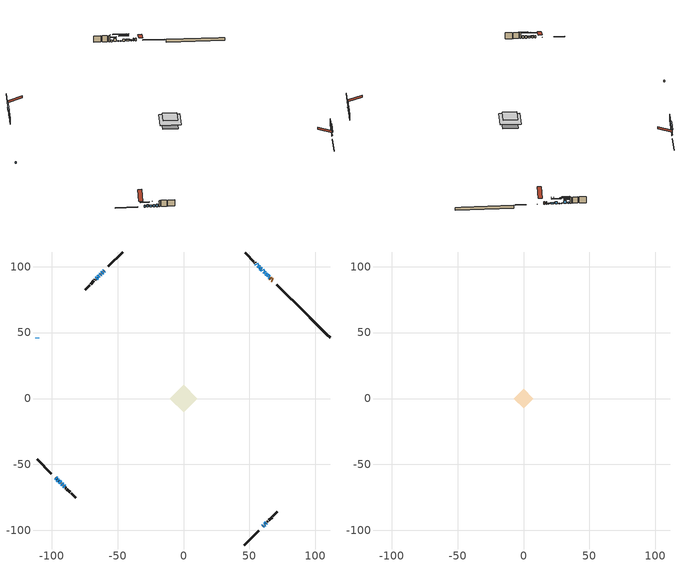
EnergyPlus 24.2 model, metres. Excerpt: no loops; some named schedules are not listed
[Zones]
conditioned space
 floor adiabatic (AdiabaticFloorConstruction): -10.37,0 0,10.37 10.37,0 0,-10.37 z2.75
 floor foundation (Slab1 construction): -7.18,0.65 -0.65,7.18 7.18,-0.65 0.65,-7.18 z-2.13
 wall outside (RimJoist1 construction): 46.03,-111.12 56.94,-100.21 / -111.12,-46.03 -100.21,-56.94 / -46.03,111.12 -56.94,100.21 / 81.73,75.42 70.82,86.33 z0.31:0.61
 wall outside (AdiabaticWallConstruction 1): 67.62,89.53 67.01,90.14 / 66.35,90.8 65.96,91.19 z0.31:2.34
 wall outside (AdiabaticWallConstruction): -111.12,46.03 -111.12,45.52 z0.31:1.53; -97.01,-60.14 -96.29,-60.86 / -95.64,-61.51 -94.92,-62.23 / -63.92,93.23 -64.91,92.24 / 62.53,-94.62 62.89,-94.26 z0.31:1.76; 65.3,91.85 64.81,92.34 z0.31:0.82; 64.16,92.99 62.54,94.61 / -61.26,95.89 -62.07,95.08 / -65.57,91.59 -66.14,91.01 z0.31:1.23; -60.14,97.01 -60.6,96.55 / 60.14,-97.01 60.68,-96.47 z0.31:1.07; 61.89,95.26 60.9,96.25 z0.31:1.83; -94.26,-62.89 -93.18,-63.97 z0.31:1.45; 60.24,96.91 59.59,97.56 / 58.94,98.21 58.4,98.75 / -62.72,94.43 -63.27,93.88 / 61.33,-95.82 61.87,-95.28 z0.31:0.72; 57.74,99.41 56.39,100.76 / -91.01,-66.14 -90.22,-66.93 z0.31:2.34; 55.74,101.41 55.04,102.11 z0.31:1.17; -92.53,-64.62 -91.66,-65.49 z0.31:2.04
 wall outside (Wall1 construction): 63.55,-93.6 64.03,-93.12 / -89.56,-67.59 -89.08,-68.07 / -66.8,90.35 -67.28,89.87 / 54.38,102.77 53.9,103.25 z0.31:5.19
 wall outside (Wall2 construction): 64.68,-92.47 67.18,-89.97 / -88.42,-68.73 -85.93,-71.22 / -67.94,89.21 -70.43,86.72 / 53.24,103.91 50.75,106.4 z0.31:5.19
 wall outside (Wall3 construction): 67.84,-89.31 71.24,-85.91 / -85.27,-71.88 -81.86,-75.29 / -71.09,86.06 -74.49,82.66 / 50.09,107.06 46.69,110.47 z0.31:5.19
 wall foundation (FoundationWall1 construction): 82.38,74.77,-2.13 82.38,74.77,0.31 108.25,48.9,0.31 108.25,48.9,-0.01 111.12,46.03,-0.01 111.12,46.03,-2.13
 window (WindowConstruction 16): -111.12,46.03 -111.12,45.52 z0.31:1.53
 window (WindowConstruction 8): -97.01,-60.14 -96.29,-60.86 z0.31:1.76
 window (WindowConstruction 9): 65.3,91.85 64.82,92.33 z0.31:0.82
 window (WindowConstruction 10): 64.16,92.99 62.54,94.61 z0.31:1.22
 window (WindowConstruction 11): -60.14,97.01 -60.6,96.55 z0.31:1.07
 window (WindowConstruction 12): -61.26,95.89 -62.07,95.08 z0.31:1.22
 window (WindowConstruction 13): 60.14,-97.01 60.68,-96.47 z0.31:1.07
 window (WindowConstruction 14): -95.64,-61.51 -94.92,-62.23 z0.31:1.76
 window (WindowConstruction): 61.89,95.26 60.9,96.25 z0.31:1.83
 window (WindowConstruction 15): -94.26,-62.89 -93.18,-63.97 z0.31:1.45
 window (WindowConstruction 17): 60.24,96.91 59.6,97.56 z0.31:0.72
 window (WindowConstruction 18): 58.94,98.21 58.4,98.75 z0.31:0.72
 window (WindowConstruction 19): -62.73,94.42 -63.27,93.88 z0.31:0.72
 window (WindowConstruction 20): 61.33,-95.82 61.87,-95.28 z0.31:0.72
 window (WindowConstruction 1): 57.74,99.41 56.39,100.76 z0.31:2.34
 window (WindowConstruction 2): 55.74,101.41 55.04,102.11 z0.31:1.17
 window (WindowConstruction 3): -63.92,93.23 -64.91,92.24 z0.31:1.76
 window (WindowConstruction 4): -65.57,91.58 -66.14,91.01 z0.31:1.22
 window (WindowConstruction 5): 62.53,-94.62 62.89,-94.26 z0.31:1.76
 window (WindowConstruction 6): -92.53,-64.62 -91.66,-65.49 z0.31:2.04
 window (WindowConstruction 7): -91.01,-66.14 -90.22,-66.93 z0.31:2.34
 door (Door): 67.62,89.53 67.01,90.14 z0.31:2.34
 door (Door 1): 66.35,90.8 65.96,91.19 z0.31:2.34
 ceiling adiabatic (AdiabaticFloorConstruction): 0,-10.37 10.37,0 0,10.37 -10.37,0 z2.75
attic - vented
 floor to conditioned space (Floor1 construction Reversed): -7.34,0 0,7.34 7.34,0 0,-7.34 z5.19
 roof outside (Roof1 construction): 59.48,-97.67,5.19 52.33,-90.53,8.55 50.45,-92.41,8.55 57.6,-99.55,5.19; -97.67,-59.48,5.19 -90.53,-52.33,8.55 -92.41,-50.45,8.55 -99.55,-57.6,5.19; -59.48,97.67,5.19 -52.33,90.53,8.55 -50.45,92.41,8.55 -57.6,99.55,5.19; 68.28,88.87,5.19 61.13,81.73,8.55 63.01,79.85,8.55 70.16,86.99,5.19
shading: -94.43,-62.72 -98.88,-58.27 -99.17,-58.56 -94.72,-63.01 z4.4; 64.67,92.48 65.44,91.71 65.73,92 64.96,92.77 z1.02; 62.4,94.75 64.3,92.85 64.59,93.14 62.69,95.04 z1.43; -60.75,96.4 -59.99,97.16 -60.29,97.45 -61.04,96.7 z1.27; -62.21,94.94 -61.12,96.03 -61.41,96.32 -62.5,95.23 z1.43; 60.82,-96.33 59.99,-97.16 60.29,-97.45 61.11,-96.62 z1.27; -94.78,-62.37 -95.78,-61.37 -96.07,-61.66 -95.07,-62.66 z1.96; 59.03,98.12 63.75,93.4 64.04,93.69 59.32,98.41 z4.47; -93.04,-64.11 -94.4,-62.75 -94.7,-63.04 -93.33,-64.4 z1.65; 56,101.15 63.83,93.32 64.13,93.61 56.29,101.44 z5.8; 54.81,102.34 62.53,94.62 62.82,94.91 55.1,102.64 z5.8; -66.86,90.29 -59.13,98.02 -59.42,98.31 -67.15,90.58 z5.8; 65.46,-91.69 57.74,-99.41 58.03,-99.7 65.76,-91.98 z5.8; 54.53,102.62 59.61,97.54 59.9,97.83 54.82,102.91 z4.98; 53.17,103.98 57.6,99.55 57.89,99.84 53.46,104.27 z3.81; -66.78,90.37 -62.06,95.09 -62.35,95.39 -67.07,90.67 z4.4; -68.01,89.14 -63.7,93.45 -63.99,93.74 -68.3,89.43 z3.86; 64.76,-92.4 60.66,-96.49 60.95,-96.78 65.05,-92.69 z4.4; -89.8,-67.35 -94.39,-62.76 -94.68,-63.05 -90.09,-67.64 z4.68; -88.35,-68.8 -92.87,-64.28 -93.16,-64.57 -88.64,-69.09 z4.98
[Building]
Building 1: Terrain=Suburbs
[Site:Location]
Toronto City Centre_ON: Latitude {deg}=43.63; Longitude {deg}=-79.39; Time Zone {hr}=-5; Elevation {m}=77; Keep Site Location Information=Yes
[Site:GroundTemperature:Shallow]
5.01852, 3.26908, 3.12898, 3.95918, 7.29196, 10.6092, 13.4851, 15.3069, 15.4617, 13.9799, 11.1774, 7.9619
[Site:WaterMainsTemperature]
Calculation Method=Schedule; Temperature Schedule=mains temperature schedule
[Material] Roughness=Rough; Thermal Absorptance=0.9
Name | Thickness {m} | Conductivity {W/m-K} | Density {kg/m3} | Specific Heat {J/kg-K} | Solar Absorptance | Visible Absorptance
asphalt or fiberglass shingles | 0.00635 | 0.162714 | 1121.4 | 1465.45 | 0.4 | 0.4
ceiling loosefill ins | 0.338667 | 0.0480833 | 16.02 | 1046.75 | 0.7 | 0.7
ceiling stud and cavity | 0.1397 | 0.294931 | 65.682 | 1177.47 | 0.7 | 0.7
concrete 4.0 in. | 0.1016 | 1.803125 | 2242.8 | 837.4 | 0.7 | 0.7
concrete 8.0 in. | 0.2032 | 1.803125 | 2242.8 | 837.4 | 0.7 | 0.7
door material | 0.04445 | 0.053851 | 512.64 | 1214.23 | 0.7 | 0.7
exterior vertical ins | 0.00241454 | 0.029427 | 32.04 | 1214.23 | 0.7 | 0.7
floor covering | 0.0127 | 0.0433444 | 54.468 | 1339.84 | 0.6 | 0.6
floor rigid ins; wall rigid ins | 0.512978 | 0.029427 | 32.04 | 1214.23 | 0.7 | 0.7
floor stud and cavity | 0.1397 | 1.75129 | 37.0049 | 1207.88 | 0.7 | 0.7
furniture material conditioned space 1 | 0.1524 | 0.115458 | 640.8 | 1214.23 | 0.6 | 0.6
gypsum board | 0.0127 | 0.160291 | 801 | 837.4 | 0.6 | 0.6
gypsum board 1 | 0.0127 | 0.160291 | 801 | 837.4 | 0.7 | 0.7
osb sheathing 0.5 in. | 0.0127 | 0.115458 | 512.64 | 1214.23 | 0.7 | 0.7
osb sheathing 0.75 in. | 0.01905 | 0.115458 | 512.64 | 1214.23 | 0.7 | 0.7
osb sheathing 2.0 in. | 0.0508 | 0.115458 | 512.64 | 1214.23 | 0.7 | 0.7
rim joist rigid ins | 0.051816 | 0.029427 | 32.04 | 1214.23 | 0.7 | 0.7
rim joist stud and cavity | 0.0508 | 0.308293 | 125.044 | 1163.47 | 0.6 | 0.6
wall stud and cavity | 0.1397 | 0.0832512 | 139.0536 | 1170.24 | 0.7 | 0.7
wall stud and cavity 1 | 0.1397 | 0.0821308 | 139.0536 | 1170.24 | 0.7 | 0.7
wall stud and cavity 2 | 0.1397 | 0.0818765 | 139.0536 | 1170.24 | 0.7 | 0.7
wall stud and cavity 3 | 0.0889 | 0.380278 | 52.3479 | 1209.89 | 0.7 | 0.7
wall stud and cavity 4 | 0.0889 | 0.391764 | 83.0341 | 1211.67 | 0.7 | 0.7
wood siding | 0.0254 | 0.102417 | 544.68 | 1172.36 | 0.4 | 0.4
wood siding 1; wood siding 2; wood siding 3 | 0.0254 | 0.102417 | 544.68 | 1172.36 | 0.7 | 0.7
[WindowMaterial:SimpleGlazingSystem]
Name | U-Factor {W/m2-K} | Solar Heat Gain Coefficient
WindowMaterial | 2.904297 | 0.68
WindowMaterial 1 | 2.881585 | 0.7
WindowMaterial 10 | 2.97187 | 0.61
WindowMaterial 11 | 2.92303 | 0.66
WindowMaterial 12 | 2.98833 | 0.6
WindowMaterial 13 | 3.30687 | 0.61
WindowMaterial 14 | 3.05817 | 0.4
WindowMaterial 15 | 3.063281 | 0.38
WindowMaterial 2 | 2.949721 | 0.64
WindowMaterial 3 | 2.906 | 0.68
WindowMaterial 4 | 2.95767 | 0.63
WindowMaterial 5 | 2.98322 | 0.61
WindowMaterial 6 | 2.958238 | 0.63
WindowMaterial 7 | 3.00764 | 0.57
WindowMaterial 8 | 2.9395 | 0.65
WindowMaterial 9 | 2.98152 | 0.6
[Construction]
AdiabaticFloorConstruction: floor stud and cavity, floor rigid ins, osb sheathing 0.75 in., floor covering
AdiabaticWallConstruction: wood siding 2, wall rigid ins, wall stud and cavity 3, gypsum board
AdiabaticWallConstruction 1: wood siding 3, wall rigid ins, wall stud and cavity 3, gypsum board
Door; Door 1: door material
Floor1 construction Reversed: gypsum board, ceiling stud and cavity, ceiling loosefill ins
FoundationWall1 construction: concrete 8.0 in., gypsum board 1
furniture construction conditioned space 1: furniture material conditioned space 1
PartitionWallConstruction: gypsum board, wall stud and cavity 4, gypsum board
RimJoist1 construction: wood siding 1, rim joist rigid ins, osb sheathing 2.0 in., rim joist stud and cavity
Roof1 construction: asphalt or fiberglass shingles
Slab1 construction: concrete 4.0 in.
Wall1 construction: wood siding, osb sheathing 0.5 in., wall stud and cavity, gypsum board
Wall2 construction: wood siding, osb sheathing 0.5 in., wall stud and cavity 1, gypsum board
Wall3 construction: wood siding, osb sheathing 0.5 in., wall stud and cavity 2, gypsum board
WindowConstruction: WindowMaterial
WindowConstruction 1: WindowMaterial 1
WindowConstruction 10; WindowConstruction 12: WindowMaterial 8
WindowConstruction 11: WindowMaterial 9
WindowConstruction 13: WindowMaterial 10
WindowConstruction 14: WindowMaterial 11
WindowConstruction 15: WindowMaterial 12
WindowConstruction 16: WindowMaterial 13
WindowConstruction 17: WindowMaterial 14
WindowConstruction 18; WindowConstruction 19; WindowConstruction 20: WindowMaterial 15
WindowConstruction 2: WindowMaterial 2
WindowConstruction 3; WindowConstruction 7: WindowMaterial 3
WindowConstruction 4: WindowMaterial 4
WindowConstruction 5; WindowConstruction 8: WindowMaterial 5
WindowConstruction 6: WindowMaterial 6
WindowConstruction 9: WindowMaterial 7
[Zone] Multiplier=1; Part of Total Floor Area=Yes
Name | Volume {m3}
attic - vented | 58.8421
conditioned space | 822.8
[Space]
Name | Zone | Volume {m3}
attic - vented 1 | attic - vented | 58.8421
conditioned space 1 | conditioned space | 822.8
[ZoneInfiltration:EffectiveLeakageArea]
infil attic - vented 1: Zone or Space=attic - vented 1; Schedule=Always On Discrete; Effective Air Leakage Area {cm2}=4531.37; Stack Coefficient=0.000234212; Wind Coefficient=1.03401e-05
[ZoneMixing]
whole house fan mix: Zone or Space=attic - vented; Schedule=Always On Continuous; Design Flow Rate Calculation Method=Flow/Zone; Design Flow Rate {m3/s}=0; Source Zone or Space=conditioned space
[SurfaceProperty:ExposedFoundationPerimeter]
Slab1: Exposed Perimeter Calculation Method=TotalExposedPerimeter; Total Exposed Perimeter {m}=40.641
[InternalMass] Zone or ZoneList=conditioned space; Space or SpaceList=conditioned space 1
Name | Construction | Surface Area {m2}
furniture mass conditioned space 1 | furniture construction conditioned space 1 | 127.04
partition wall mass | PartitionWallConstruction | 317.599
[Lights]
interior lighting: Zone or ZoneList or Space or SpaceList=conditioned space 1; Schedule=interior lighting schedule; Design Level Calculation Method=LightingLevel; Lighting Level {W}=343.2; Return Air Fraction=0; Fraction Radiant=0.6; Fraction Visible=0.2; Fraction Replaceable=1
[People]
occupants: Zone or ZoneList or Space or SpaceList=conditioned space 1; Number of People Schedule=occupants schedule; Number of People Calculation Method=People; Number of People=3; Fraction Radiant=0.314171; Sensible Heat Fraction=0.56303; Activity Level Schedule=occupants activity schedule; Carbon Dioxide Generation Rate {m3/s-W}=0; Enable ASHRAE 55 Comfort Warnings=No; Mean Radiant Temperature Calculation Type=EnclosureAveraged
[ElectricEquipment] Zone or ZoneList or Space or SpaceList=conditioned space 1; Design Level Calculation Method=EquipmentLevel
Name | Schedule | Design Level {W} | Fraction Latent | Fraction Radiant | Fraction Lost
clothes dryer | clothes dryer schedule | 140.772 | 0.015 | 0.081 | 0.85
clothes washer | clothes washer schedule | 32.1985 | 0.03 | 0.162 | 0.7
cooking range | cooking range schedule | 215.147 | 0.08 | 0.432 | 0.2
dishwasher | dishwasher schedule | 66.8632 | 0.3 | 0.18 | 0.4
fridge | fridge schedule | 72.9452 | 0 | 0.6 | 0
mech vent bath fan 0 | mech vent bath fan 0 schedule | 50.2 | 0 | 0 | 1
mech vent bath fan 1 | mech vent bath fan 1 schedule | 50.2 | 0 | 0 | 1
mech vent house fan | mech vent house fan schedule | 0 | 0 | 0 | 1
mech vent house fan cfis | mech vent house fan cfis schedule | 0 | 0 | 0 | 0
mech vent range fan 0 | mech vent range fan 0 schedule | 57 | 0 | 0 | 1
misc plug loads | misc plug loads schedule | 494.7 | 0.045 | 0.513 | 0.1
whole house fan | Always On Discrete | 0 | 0 | 0 | 1
[OtherEquipment] Zone or ZoneList or Space or SpaceList=conditioned space 1; Design Level Calculation Method=EquipmentLevel
Name | Fuel Type | Schedule | Design Level {W} | Fraction Latent | Fraction Radiant | Fraction Lost
clothes dryer 1 | Electricity | clothes dryer schedule | 0 | 0.015 | 0.081 | 0.85
cooking range 1 | Electricity | cooking range schedule | 0 | 0.08 | 0.432 | 0.2
general water use latent | None | general water use schedule | 62.594 | 1 | 0 | 0
general water use sensible | None | general water use schedule | -61.6891 | 0 | 0.6 | 0
mech vent house fan latent load | None | Always On Discrete | 0 | 1 | 0 | 0
mech vent house fan sensible load | None | Always On Discrete | 0 | 0 | 0 | 0
water heater energy adjustment1 | NaturalGas | Always On Discrete | 0.01 | 0 | 0 | 1
[ZoneInfiltration:DesignFlowRate] Zone or ZoneList or Space or SpaceList=conditioned space 1; Schedule=Always On Discrete; Design Flow Rate Calculation Method=Flow/Zone; Design Flow Rate {m3/s}=0
infil flow; natural vent flow; whole house fan flow
[Foundation:Kiva]
Foundation Kiva 1: Initial Indoor Air Temperature {C}=18; Wall Height Above Grade {m}=0.309982; Wall Depth Below Slab {m}=0.2032; Custom Block Material Name 1=exterior vertical ins; Custom Block Depth 1 {m}=2.43998; Custom Block X Position 1 {m}=0.2159; Custom Block Z Position 1 {m}=0
[Foundation:Kiva:Settings]
Soil Conductivity {W/m-K}=0.849921; Soil Density {kg/m3}=1842.3; Soil Specific Heat {J/kg-K}=418.7; Ground Solar Absorptivity=0.9; Ground Thermal Absorptivity=0.9; Ground Surface Roughness {m}=0.03; Far-Field Width {m}=40; Deep-Ground Boundary Condition=ZeroFlux; Deep-Ground Depth {m}=40; Minimum Cell Dimension {m}=0.2; Maximum Cell Growth Coefficient=3; Simulation Timestep=Timestep
[Exterior:Lights]
exterior lighting: Schedule=exterior lighting schedule; Design Level {W}=75.6
[Schedule:Constant]
Name | Hourly Value
Always On Continuous; mech vent house fan schedule; mech vent house fan cfis schedule; Always On Discrete | 1
occupants activity schedule | 117.228
fridge schedule | 0
[Schedule:Week:Daily]
interior lighting schedule Week Rule - Jan1-Jan27: interior lighting schedule day, interior lighting schedule day, interior lighting schedule day, interior lighting schedule day, interior lighting schedule day, interior lighting schedule day, interior lighting schedule day, interior lighting schedule default day, interior lighting schedule default day, interior lighting schedule default day, interior lighting schedule default day, interior lighting schedule default day
interior lighting schedule Week Rule - Jan28-Feb3: interior lighting schedule day, interior lighting schedule day, interior lighting schedule day, interior lighting schedule day, interior lighting schedule day 1, interior lighting schedule day 1, interior lighting schedule day 1, interior lighting schedule default day, interior lighting schedule default day, interior lighting schedule default day, interior lighting schedule default day, interior lighting schedule default day
interior lighting schedule Week Rule - Feb4-Feb24: interior lighting schedule day 1, interior lighting schedule day 1, interior lighting schedule day 1, interior lighting schedule day 1, interior lighting schedule day 1, interior lighting schedule day 1, interior lighting schedule day 1, interior lighting schedule default day, interior lighting schedule default day, interior lighting schedule default day, interior lighting schedule default day, interior lighting schedule default day
interior lighting schedule Week Rule - Feb25-Mar3: interior lighting schedule day 1, interior lighting schedule day 1, interior lighting schedule day 1, interior lighting schedule day 1, interior lighting schedule day 2, interior lighting schedule day 2, interior lighting schedule day 2, interior lighting schedule default day, interior lighting schedule default day, interior lighting schedule default day, interior lighting schedule default day, interior lighting schedule default day
interior lighting schedule Week Rule - Mar4-Mar31: interior lighting schedule day 2, interior lighting schedule day 2, interior lighting schedule day 2, interior lighting schedule day 2, interior lighting schedule day 2, interior lighting schedule day 2, interior lighting schedule day 2, interior lighting schedule default day, interior lighting schedule default day, interior lighting schedule default day, interior lighting schedule default day, interior lighting schedule default day
interior lighting schedule Week Rule - Apr1-Apr28: interior lighting schedule day 3, interior lighting schedule day 3, interior lighting schedule day 3, interior lighting schedule day 3, interior lighting schedule day 3, interior lighting schedule day 3, interior lighting schedule day 3, interior lighting schedule default day, interior lighting schedule default day, interior lighting schedule default day, interior lighting schedule default day, interior lighting schedule default day
interior lighting schedule Week Rule - Apr29-May5: interior lighting schedule day 3, interior lighting schedule day 3, interior lighting schedule day 4, interior lighting schedule day 4, interior lighting schedule day 4, interior lighting schedule day 4, interior lighting schedule day 4, interior lighting schedule default day, interior lighting schedule default day, interior lighting schedule default day, interior lighting schedule default day, interior lighting schedule default day
interior lighting schedule Week Rule - May6-May26: interior lighting schedule day 4, interior lighting schedule day 4, interior lighting schedule day 4, interior lighting schedule day 4, interior lighting schedule day 4, interior lighting schedule day 4, interior lighting schedule day 4, interior lighting schedule default day, interior lighting schedule default day, interior lighting schedule default day, interior lighting schedule default day, interior lighting schedule default day
interior lighting schedule Week Rule - May27-Jun2: interior lighting schedule day 4, interior lighting schedule day 4, interior lighting schedule day 4, interior lighting schedule day 4, interior lighting schedule day 4, interior lighting schedule day 5, interior lighting schedule day 5, interior lighting schedule default day, interior lighting schedule default day, interior lighting schedule default day, interior lighting schedule default day, interior lighting schedule default day
interior lighting schedule Week Rule - Jun3-Jun30: interior lighting schedule day 5, interior lighting schedule day 5, interior lighting schedule day 5, interior lighting schedule day 5, interior lighting schedule day 5, interior lighting schedule day 5, interior lighting schedule day 5, interior lighting schedule default day, interior lighting schedule default day, interior lighting schedule default day, interior lighting schedule default day, interior lighting schedule default day
interior lighting schedule Week Rule - Jul1-Jul28: interior lighting schedule day 6, interior lighting schedule day 6, interior lighting schedule day 6, interior lighting schedule day 6, interior lighting schedule day 6, interior lighting schedule day 6, interior lighting schedule day 6, interior lighting schedule default day, interior lighting schedule default day, interior lighting schedule default day, interior lighting schedule default day, interior lighting schedule default day
interior lighting schedule Week Rule - Jul29-Aug4: interior lighting schedule day 6, interior lighting schedule day 6, interior lighting schedule day 6, interior lighting schedule day 7, interior lighting schedule day 7, interior lighting schedule day 7, interior lighting schedule day 7, interior lighting schedule default day, interior lighting schedule default day, interior lighting schedule default day, interior lighting schedule default day, interior lighting schedule default day
interior lighting schedule Week Rule - Aug5-Aug25: interior lighting schedule day 7, interior lighting schedule day 7, interior lighting schedule day 7, interior lighting schedule day 7, interior lighting schedule day 7, interior lighting schedule day 7, interior lighting schedule day 7, interior lighting schedule default day, interior lighting schedule default day, interior lighting schedule default day, interior lighting schedule default day, interior lighting schedule default day
interior lighting schedule Week Rule - Aug26-Sep1: interior lighting schedule day 7, interior lighting schedule day 7, interior lighting schedule day 7, interior lighting schedule day 7, interior lighting schedule day 7, interior lighting schedule day 7, interior lighting schedule day 8, interior lighting schedule default day, interior lighting schedule default day, interior lighting schedule default day, interior lighting schedule default day, interior lighting schedule default day
interior lighting schedule Week Rule - Sep2-Sep29: interior lighting schedule day 8, interior lighting schedule day 8, interior lighting schedule day 8, interior lighting schedule day 8, interior lighting schedule day 8, interior lighting schedule day 8, interior lighting schedule day 8, interior lighting schedule default day, interior lighting schedule default day, interior lighting schedule default day, interior lighting schedule default day, interior lighting schedule default day
interior lighting schedule Week Rule - Sep30-Oct6: interior lighting schedule day 8, interior lighting schedule day 9, interior lighting schedule day 9, interior lighting schedule day 9, interior lighting schedule day 9, interior lighting schedule day 9, interior lighting schedule day 9, interior lighting schedule default day, interior lighting schedule default day, interior lighting schedule default day, interior lighting schedule default day, interior lighting schedule default day
interior lighting schedule Week Rule - Oct7-Oct27: interior lighting schedule day 9, interior lighting schedule day 9, interior lighting schedule day 9, interior lighting schedule day 9, interior lighting schedule day 9, interior lighting schedule day 9, interior lighting schedule day 9, interior lighting schedule default day, interior lighting schedule default day, interior lighting schedule default day, interior lighting schedule default day, interior lighting schedule default day
interior lighting schedule Week Rule - Oct28-Nov3: interior lighting schedule day 9, interior lighting schedule day 9, interior lighting schedule day 9, interior lighting schedule day 9, interior lighting schedule day 10, interior lighting schedule day 10, interior lighting schedule day 10, interior lighting schedule default day, interior lighting schedule default day, interior lighting schedule default day, interior lighting schedule default day, interior lighting schedule default day
interior lighting schedule Week Rule - Nov4-Nov24: interior lighting schedule day 10, interior lighting schedule day 10, interior lighting schedule day 10, interior lighting schedule day 10, interior lighting schedule day 10, interior lighting schedule day 10, interior lighting schedule day 10, interior lighting schedule default day, interior lighting schedule default day, interior lighting schedule default day, interior lighting schedule default day, interior lighting schedule default day
interior lighting schedule Week Rule - Nov25-Dec1: interior lighting schedule day 10, interior lighting schedule day 10, interior lighting schedule day 10, interior lighting schedule day 10, interior lighting schedule day 10, interior lighting schedule day 10, interior lighting schedule day 11, interior lighting schedule default day, interior lighting schedule default day, interior lighting schedule default day, interior lighting schedule default day, interior lighting schedule default day
interior lighting schedule Week Rule - Dec2-Dec31: interior lighting schedule day 11, interior lighting schedule day 11, interior lighting schedule day 11, interior lighting schedule day 11, interior lighting schedule day 11, interior lighting schedule day 11, interior lighting schedule day 11, interior lighting schedule default day, interior lighting schedule default day, interior lighting schedule default day, interior lighting schedule default day, interior lighting schedule default day
occupants schedule Week Rule - Jan1-Dec31: occupants schedule day, occupants schedule day, occupants schedule day, occupants schedule day, occupants schedule day, occupants schedule day, occupants schedule day, occupants schedule default day, occupants schedule default day, occupants schedule default day, occupants schedule default day, occupants schedule default day
clothes dryer schedule Week Rule - Jan1-Dec31: clothes dryer schedule day, clothes dryer schedule day, clothes dryer schedule day, clothes dryer schedule day, clothes dryer schedule day, clothes dryer schedule day, clothes dryer schedule day, clothes dryer schedule default day, clothes dryer schedule default day, clothes dryer schedule default day, clothes dryer schedule default day, clothes dryer schedule default day
clothes washer schedule Week Rule - Jan1-Dec31: clothes washer schedule day, clothes washer schedule day, clothes washer schedule day, clothes washer schedule day, clothes washer schedule day, clothes washer schedule day, clothes washer schedule day, clothes washer schedule default day, clothes washer schedule default day, clothes washer schedule default day, clothes washer schedule default day, clothes washer schedule default day
cooking range schedule Week Rule - Jan1-Dec31: cooking range schedule day, cooking range schedule day, cooking range schedule day, cooking range schedule day, cooking range schedule day, cooking range schedule day, cooking range schedule day, cooking range schedule default day, cooking range schedule default day, cooking range schedule default day, cooking range schedule default day, cooking range schedule default day
dishwasher schedule Week Rule - Jan1-Dec31: dishwasher schedule day, dishwasher schedule day, dishwasher schedule day, dishwasher schedule day, dishwasher schedule day, dishwasher schedule day, dishwasher schedule day, dishwasher schedule default day, dishwasher schedule default day, dishwasher schedule default day, dishwasher schedule default day, dishwasher schedule default day
mech vent bath fan 0 schedule Week Rule - Jan1-Dec31: mech vent bath fan 0 schedule day, mech vent bath fan 0 schedule day, mech vent bath fan 0 schedule day, mech vent bath fan 0 schedule day, mech vent bath fan 0 schedule day, mech vent bath fan 0 schedule day, mech vent bath fan 0 schedule day, mech vent bath fan 0 schedule default day, mech vent bath fan 0 schedule default day, mech vent bath fan 0 schedule default day, mech vent bath fan 0 schedule default day, mech vent bath fan 0 schedule default day
mech vent bath fan 1 schedule Week Rule - Jan1-Dec31: mech vent bath fan 1 schedule day, mech vent bath fan 1 schedule day, mech vent bath fan 1 schedule day, mech vent bath fan 1 schedule day, mech vent bath fan 1 schedule day, mech vent bath fan 1 schedule day, mech vent bath fan 1 schedule day, mech vent bath fan 1 schedule default day, mech vent bath fan 1 schedule default day, mech vent bath fan 1 schedule default day, mech vent bath fan 1 schedule default day, mech vent bath fan 1 schedule default day
mech vent range fan 0 schedule Week Rule - Jan1-Dec31: mech vent range fan 0 schedule day, mech vent range fan 0 schedule day, mech vent range fan 0 schedule day, mech vent range fan 0 schedule day, mech vent range fan 0 schedule day, mech vent range fan 0 schedule day, mech vent range fan 0 schedule day, mech vent range fan 0 schedule default day, mech vent range fan 0 schedule default day, mech vent range fan 0 schedule default day, mech vent range fan 0 schedule default day, mech vent range fan 0 schedule default day
misc plug loads schedule Week Rule - Jan1-Dec31: misc plug loads schedule day, misc plug loads schedule day, misc plug loads schedule day, misc plug loads schedule day, misc plug loads schedule day, misc plug loads schedule day, misc plug loads schedule day, misc plug loads schedule default day, misc plug loads schedule default day, misc plug loads schedule default day, misc plug loads schedule default day, misc plug loads schedule default day
general water use schedule Week Rule - Jan1-Dec31: general water use schedule day, general water use schedule day, general water use schedule day, general water use schedule day, general water use schedule day, general water use schedule day, general water use schedule day, general water use schedule default day, general water use schedule default day, general water use schedule default day, general water use schedule default day, general water use schedule default day
exterior lighting schedule Week Rule - Jan1-Jan27: exterior lighting schedule day, exterior lighting schedule day, exterior lighting schedule day, exterior lighting schedule day, exterior lighting schedule day, exterior lighting schedule day, exterior lighting schedule day, exterior lighting schedule default day, exterior lighting schedule default day, exterior lighting schedule default day, exterior lighting schedule default day, exterior lighting schedule default day
exterior lighting schedule Week Rule - Jan28-Feb3: exterior lighting schedule day, exterior lighting schedule day, exterior lighting schedule day, exterior lighting schedule day, exterior lighting schedule day 1, exterior lighting schedule day 1, exterior lighting schedule day 1, exterior lighting schedule default day, exterior lighting schedule default day, exterior lighting schedule default day, exterior lighting schedule default day, exterior lighting schedule default day
exterior lighting schedule Week Rule - Feb4-Feb24: exterior lighting schedule day 1, exterior lighting schedule day 1, exterior lighting schedule day 1, exterior lighting schedule day 1, exterior lighting schedule day 1, exterior lighting schedule day 1, exterior lighting schedule day 1, exterior lighting schedule default day, exterior lighting schedule default day, exterior lighting schedule default day, exterior lighting schedule default day, exterior lighting schedule default day
exterior lighting schedule Week Rule - Feb25-Mar3: exterior lighting schedule day 1, exterior lighting schedule day 1, exterior lighting schedule day 1, exterior lighting schedule day 1, exterior lighting schedule day 2, exterior lighting schedule day 2, exterior lighting schedule day 2, exterior lighting schedule default day, exterior lighting schedule default day, exterior lighting schedule default day, exterior lighting schedule default day, exterior lighting schedule default day
exterior lighting schedule Week Rule - Mar4-Mar31: exterior lighting schedule day 2, exterior lighting schedule day 2, exterior lighting schedule day 2, exterior lighting schedule day 2, exterior lighting schedule day 2, exterior lighting schedule day 2, exterior lighting schedule day 2, exterior lighting schedule default day, exterior lighting schedule default day, exterior lighting schedule default day, exterior lighting schedule default day, exterior lighting schedule default day
exterior lighting schedule Week Rule - Apr1-Apr28: exterior lighting schedule day 3, exterior lighting schedule day 3, exterior lighting schedule day 3, exterior lighting schedule day 3, exterior lighting schedule day 3, exterior lighting schedule day 3, exterior lighting schedule day 3, exterior lighting schedule default day, exterior lighting schedule default day, exterior lighting schedule default day, exterior lighting schedule default day, exterior lighting schedule default day
exterior lighting schedule Week Rule - Apr29-May5: exterior lighting schedule day 3, exterior lighting schedule day 3, exterior lighting schedule day 4, exterior lighting schedule day 4, exterior lighting schedule day 4, exterior lighting schedule day 4, exterior lighting schedule day 4, exterior lighting schedule default day, exterior lighting schedule default day, exterior lighting schedule default day, exterior lighting schedule default day, exterior lighting schedule default day
exterior lighting schedule Week Rule - May6-May26: exterior lighting schedule day 4, exterior lighting schedule day 4, exterior lighting schedule day 4, exterior lighting schedule day 4, exterior lighting schedule day 4, exterior lighting schedule day 4, exterior lighting schedule day 4, exterior lighting schedule default day, exterior lighting schedule default day, exterior lighting schedule default day, exterior lighting schedule default day, exterior lighting schedule default day
exterior lighting schedule Week Rule - May27-Jun2: exterior lighting schedule day 4, exterior lighting schedule day 4, exterior lighting schedule day 4, exterior lighting schedule day 4, exterior lighting schedule day 4, exterior lighting schedule day 5, exterior lighting schedule day 5, exterior lighting schedule default day, exterior lighting schedule default day, exterior lighting schedule default day, exterior lighting schedule default day, exterior lighting schedule default day
exterior lighting schedule Week Rule - Jun3-Jun30: exterior lighting schedule day 5, exterior lighting schedule day 5, exterior lighting schedule day 5, exterior lighting schedule day 5, exterior lighting schedule day 5, exterior lighting schedule day 5, exterior lighting schedule day 5, exterior lighting schedule default day, exterior lighting schedule default day, exterior lighting schedule default day, exterior lighting schedule default day, exterior lighting schedule default day
[Schedule:Year]
interior lighting schedule: interior lighting schedule Week Rule - Jan1-Jan27, 1, 1, 1, 27, interior lighting schedule Week Rule - Jan28-Feb3, 1, 28, 2, 3, interior lighting schedule Week Rule - Feb4-Feb24, 2, 4, 2, 24, interior lighting schedule Week Rule - Feb25-Mar3, 2, 25, 3, 3, interior lighting schedule Week Rule - Mar4-Mar31, 3, 4, 3, 31, interior lighting schedule Week Rule - Apr1-Apr28, 4, 1, 4, 28, interior lighting schedule Week Rule - Apr29-May5, 4, 29, 5, 5, interior lighting schedule Week Rule - May6-May26, 5, 6, 5, 26, interior lighting schedule Week Rule - May27-Jun2, 5, 27, 6, 2, interior lighting schedule Week Rule - Jun3-Jun30, 6, 3, 6, 30, interior lighting schedule Week Rule - Jul1-Jul28, 7, 1, 7, 28, interior lighting schedule Week Rule - Jul29-Aug4, 7, 29, 8, 4, interior lighting schedule Week Rule - Aug5-Aug25, 8, 5, 8, 25, interior lighting schedule Week Rule - Aug26-Sep1, 8, 26, 9, 1, interior lighting schedule Week Rule - Sep2-Sep29, 9, 2, 9, 29, interior lighting schedule Week Rule - Sep30-Oct6, 9, 30, 10, 6, interior lighting schedule Week Rule - Oct7-Oct27, 10, 7, 10, 27, interior lighting schedule Week Rule - Oct28-Nov3, 10, 28, 11, 3, interior lighting schedule Week Rule - Nov4-Nov24, 11, 4, 11, 24, interior lighting schedule Week Rule - Nov25-Dec1, 11, 25, 12, 1, interior lighting schedule Week Rule - Dec2-Dec31, 12, 2, 12, 31
occupants schedule: occupants schedule Week Rule - Jan1-Dec31, 1, 1, 12, 31
clothes dryer schedule: clothes dryer schedule Week Rule - Jan1-Dec31, 1, 1, 12, 31
clothes washer schedule: clothes washer schedule Week Rule - Jan1-Dec31, 1, 1, 12, 31
cooking range schedule: cooking range schedule Week Rule - Jan1-Dec31, 1, 1, 12, 31
dishwasher schedule: dishwasher schedule Week Rule - Jan1-Dec31, 1, 1, 12, 31
mech vent bath fan 0 schedule: mech vent bath fan 0 schedule Week Rule - Jan1-Dec31, 1, 1, 12, 31
mech vent bath fan 1 schedule: mech vent bath fan 1 schedule Week Rule - Jan1-Dec31, 1, 1, 12, 31
mech vent range fan 0 schedule: mech vent range fan 0 schedule Week Rule - Jan1-Dec31, 1, 1, 12, 31
misc plug loads schedule: misc plug loads schedule Week Rule - Jan1-Dec31, 1, 1, 12, 31
general water use schedule: general water use schedule Week Rule - Jan1-Dec31, 1, 1, 12, 31
exterior lighting schedule: exterior lighting schedule Week Rule - Jan1-Jan27, 1, 1, 1, 27, exterior lighting schedule Week Rule - Jan28-Feb3, 1, 28, 2, 3, exterior lighting schedule Week Rule - Feb4-Feb24, 2, 4, 2, 24, exterior lighting schedule Week Rule - Feb25-Mar3, 2, 25, 3, 3, exterior lighting schedule Week Rule - Mar4-Mar31, 3, 4, 3, 31, exterior lighting schedule Week Rule - Apr1-Apr28, 4, 1, 4, 28, exterior lighting schedule Week Rule - Apr29-May5, 4, 29, 5, 5, exterior lighting schedule Week Rule - May6-May26, 5, 6, 5, 26, exterior lighting schedule Week Rule - May27-Jun2, 5, 27, 6, 2, exterior lighting schedule Week Rule - Jun3-Jun30, 6, 3, 6, 30, exterior lighting schedule Week Rule - Jul1-Jul28, 7, 1, 7, 28, exterior lighting schedule Week Rule - Jul29-Aug4, 7, 29, 8, 4, exterior lighting schedule Week Rule - Aug5-Aug25, 8, 5, 8, 25, exterior lighting schedule Week Rule - Aug26-Sep1, 8, 26, 9, 1, exterior lighting schedule Week Rule - Sep2-Sep29, 9, 2, 9, 29, exterior lighting schedule Week Rule - Sep30-Oct6, 9, 30, 10, 6, exterior lighting schedule Week Rule - Oct7-Oct27, 10, 7, 10, 27, exterior lighting schedule Week Rule - Oct28-Nov3, 10, 28, 11, 3, exterior lighting schedule Week Rule - Nov4-Nov24, 11, 4, 11, 24, exterior lighting schedule Week Rule - Nov25-Dec1, 11, 25, 12, 1, exterior lighting schedule Week Rule - Dec2-Dec31, 12, 2, 12, 31
[Schedule:Compact]
mains temperature schedule: Through: 01/01, For: AllDays, Until: 24:00, 8.80333, Through: 01/02, For: AllDays, Until: 24:00, 8.74333, Through: 01/03, For: AllDays, Until: 24:00, 8.68389, Through: 01/04, For: AllDays, Until: 24:00, 8.62611, Through: 01/05, For: AllDays, Until: 24:00, 8.56944, Through: 01/06, For: AllDays, Until: 24:00, 8.51389, Through: 01/07, For: AllDays, Until: 24:00, 8.45944, Through: 01/08, For: AllDays, Until: 24:00, 8.40611, Through: 01/09, For: AllDays, Until: 24:00, 8.35389, Through: 01/10, For: AllDays, Until: 24:00, 8.30278, Through: 01/11, For: AllDays, Until: 24:00, 8.25333, Through: 01/12, For: AllDays, Until: 24:00, 8.205, Through: 01/13, For: AllDays, Until: 24:00, 8.15778, Through: 01/14, For: AllDays, Until: 24:00, 8.11222, Through: 01/15, For: AllDays, Until: 24:00, 8.06778, Through: 01/16, For: AllDays, Until: 24:00, 8.02444, Through: 01/17, For: AllDays, Until: 24:00, 7.98222, Through: 01/18, For: AllDays, Until: 24:00, 7.94167, Through: 01/19, For: AllDays, Until: 24:00, 7.90222, Through: 01/20, For: AllDays, Until: 24:00, 7.86444, Through: 01/21, For: AllDays, Until: 24:00, 7.82778, Through: 01/22, For: AllDays, Until: 24:00, 7.79278, Through: 01/23, For: AllDays, Until: 24:00, 7.75889, Through: 01/24, For: AllDays, Until: 24:00, 7.72667, Through: 01/25, For: AllDays, Until: 24:00, 7.69556, Through: 01/26, For: AllDays, Until: 24:00, 7.66611, Through: 01/27, For: AllDays, Until: 24:00, 7.63778, Through: 01/28, For: AllDays, Until: 24:00, 7.61111, Through: 01/29, For: AllDays, Until: 24:00, 7.58556, Through: 01/30, For: AllDays, Until: 24:00, 7.56167, Through: 01/31, For: AllDays, Until: 24:00, 7.53944, Through: 02/01, For: AllDays, Until: 24:00, 7.51833, Through: 02/02, For: AllDays, Until: 24:00, 7.49889, Through: 02/03, For: AllDays, Until: 24:00, 7.48111, Through: 02/04, For: AllDays, Until: 24:00, 7.46444, Through: 02/05, For: AllDays, Until: 24:00, 7.44944, Through: 02/06, For: AllDays, Until: 24:00, 7.43556, Through: 02/07, For: AllDays, Until: 24:00, 7.42333, Through: 02/08, For: AllDays, Until: 24:00, 7.41278, Through: 02/09, For: AllDays, Until: 24:00, 7.40389, Through: 02/10, For: AllDays, Until: 24:00, 7.39611, Through: 02/11, For: AllDays, Until: 24:00, 7.39, Through: 02/12, For: AllDays, Until: 24:00, 7.38556, Through: 02/13, For: AllDays, Until: 24:00, 7.38222, Through: 02/14, For: AllDays, Until: 24:00, 7.38056, Through: 02/15, For: AllDays, Until: 24:00, 7.38056, Through: 02/16, For: AllDays, Until: 24:00, 7.38222, Through: 02/17, For: AllDays, Until: 24:00, 7.385, Through: 02/18, For: AllDays, Until: 24:00, 7.38944, Through: 02/19, For: AllDays, Until: 24:00, 7.395, Through: 02/20, For: AllDays, Until: 24:00, 7.40278, Through: 02/21, For: AllDays, Until: 24:00, 7.41167, Through: 02/22, For: AllDays, Until: 24:00, 7.42222, Through: 02/23, For: AllDays, Until: 24:00, 7.43389, Through: 02/24, For: AllDays, Until: 24:00, 7.44722, Through: 02/25, For: AllDays, Until: 24:00, 7.46222, Through: 02/26, For: AllDays, Until: 24:00, 7.47833, Through: 02/27, For: AllDays, Until: 24:00, 7.49611, Through: 02/28, For: AllDays, Until: 24:00, 7.51556, Through: 03/01, For: AllDays, Until: 24:00, 7.53667, Through: 03/02, For: AllDays, Until: 24:00, 7.55889, Through: 03/03, For: AllDays, Until: 24:00, 7.58222, Through: 03/04, For: AllDays, Until: 24:00, 7.60722, Through: 03/05, For: AllDays, Until: 24:00, 7.63389, Through: 03/06, For: AllDays, Until: 24:00, 7.66222, Through: 03/07, For: AllDays, Until: 24:00, 7.69111, Through: 03/08, For: AllDays, Until: 24:00, 7.72222, Through: 03/09, For: AllDays, Until: 24:00, 7.75444, Through: 03/10, For: AllDays, Until: 24:00, 7.78778, Through: 03/11, For: AllDays, Until: 24:00, 7.82278, Through: 03/12, For: AllDays, Until: 24:00, 7.85944, Through: 03/13, For: AllDays, Until: 24:00, 7.89722, Through: 03/14, For: AllDays, Until: 24:00, 7.93611, Through: 03/15, For: AllDays, Until: 24:00, 7.97667, Through: 03/16, For: AllDays, Until: 24:00, 8.01833, Through: 03/17, For: AllDays, Until: 24:00, 8.06167, Through: 03/18, For: AllDays, Until: 24:00, 8.10611, Through: 03/19, For: AllDays, Until: 24:00, 8.15167, Through: 03/20, For: AllDays, Until: 24:00, 8.19833, Through: 03/21, For: AllDays, Until: 24:00, 8.24667, Through: 03/22, For: AllDays, Until: 24:00, 8.29611, Through: 03/23, For: AllDays, Until: 24:00, 8.34667, Through: 03/24, For: AllDays, Until: 24:00, 8.39889, Through: 03/25, For: AllDays, Until: 24:00, 8.45167, Through: 03/26, For: AllDays, Until: 24:00, 8.50611, Through: 03/27, For: AllDays, Until: 24:00, 8.56167, Through: 03/28, For: AllDays, Until: 24:00, 8.61833, Through: 03/29, For: AllDays, Until: 24:00, 8.67611, Through: 03/30, For: AllDays, Until: 24:00, 8.735, Through: 03/31, For: AllDays, Until: 24:00, 8.795, Through: 04/01, For: AllDays, Until: 24:00, 8.85611, Through: 04/02, For: AllDays, Until: 24:00, 8.91833, Through: 04/03, For: AllDays, Until: 24:00, 8.98167, Through: 04/04, For: AllDays, Until: 24:00, 9.04556, Through: 04/05, For: AllDays, Until: 24:00, 9.11111, Through: 04/06, For: AllDays, Until: 24:00, 9.17722, Through: 04/07, For: AllDays, Until: 24:00, 9.24444, Through: 04/08, For: AllDays, Until: 24:00, 9.31222, Through: 04/09, For: AllDays, Until: 24:00, 9.38167, Through: 04/10, For: AllDays, Until: 24:00, 9.45167, Through: 04/11, For: AllDays, Until: 24:00, 9.52222, Through: 04/12, For: AllDays, Until: 24:00, 9.59444, Through: 04/13, For: AllDays, Until: 24:00, 9.66667, Through: 04/14, For: AllDays, Until: 24:00, 9.74, Through: 04/15, For: AllDays, Until: 24:00, 9.81444, Through: 04/16, For: AllDays, Until: 24:00, 9.88944, Through: 04/17, For: AllDays, Until: 24:00, 9.96556, Through: 04/18, For: AllDays, Until: 24:00, 10.0417, Through: 04/19, For: AllDays, Until: 24:00, 10.1189, Through: 04/20, For: AllDays, Until: 24:00, 10.1972, Through: 04/21, For: AllDays, Until: 24:00, 10.2756, Through: 04/22, For: AllDays, Until: 24:00, 10.355, Through: 04/23, For: AllDays, Until: 24:00, 10.435, Through: 04/24, For: AllDays, Until: 24:00, 10.515, Through: 04/25, For: AllDays, Until: 24:00, 10.5961, Through: 04/26, For: AllDays, Until: 24:00, 10.6778, Through: 04/27, For: AllDays, Until: 24:00, 10.76, Through: 04/28, For: AllDays, Until: 24:00, 10.8428, Through: 04/29, For: AllDays, Until: 24:00, 10.9261, Through: 04/30, For: AllDays, Until: 24:00, 11.0094, Through: 05/01, For: AllDays, Until: 24:00, 11.0933, Through: 05/02, For: AllDays, Until: 24:00, 11.1778, Through: 05/03, For: AllDays, Until: 24:00, 11.2628, Through: 05/04, For: AllDays, Until: 24:00, 11.3478, Through: 05/05, For: AllDays, Until: 24:00, 11.4333, Through: 05/06, For: AllDays, Until: 24:00, 11.5189, Through: 05/07, For: AllDays, Until: 24:00, 11.605, Through: 05/08, For: AllDays, Until: 24:00, 11.6917, Through: 05/09, For: AllDays, Until: 24:00, 11.7778, Through: 05/10, For: AllDays, Until: 24:00, 11.865, Through: 05/11, For: AllDays, Until: 24:00, 11.9517, Through: 05/12, For: AllDays, Until: 24:00, 12.0389, Through: 05/13, For: AllDays, Until: 24:00, 12.1261, Through: 05/14, For: AllDays, Until: 24:00, 12.2133, Through: 05/15, For: AllDays, Until: 24:00, 12.3006, Through: 05/16, For: AllDays, Until: 24:00, 12.3883, Through: 05/17, For: AllDays, Until: 24:00, 12.4756, Through: 05/18, For: AllDays, Until: 24:00, 12.5628, Through: 05/19, For: AllDays, Until: 24:00, 12.6506, Through: 05/20, For: AllDays, Until: 24:00, 12.7378, Through: 05/21, For: AllDays, Until: 24:00, 12.825, Through: 05/22, For: AllDays, Until: 24:00, 12.9122, Through: 05/23, For: AllDays, Until: 24:00, 12.9994, Through: 05/24, For: AllDays, Until: 24:00, 13.0861, Through: 05/25, For: AllDays, Until: 24:00, 13.1728, Through: 05/26, For: AllDays, Until: 24:00, 13.2594, Through: 05/27, For: AllDays, Until: 24:00, 13.3456, Through: 05/28, For: AllDays, Until: 24:00, 13.4317, Through: 05/29, For: AllDays, Until: 24:00, 13.5172, Through: 05/30, For: AllDays, Until: 24:00, 13.6028, Through: 05/31, For: AllDays, Until: 24:00, 13.6878, Through: 06/01, For: AllDays, Until: 24:00, 13.7722, Through: 06/02, For: AllDays, Until: 24:00, 13.8567, Through: 06/03, For: AllDays, Until: 24:00, 13.9406, Through: 06/04, For: AllDays, Until: 24:00, 14.0239, Through: 06/05, For: AllDays, Until: 24:00, 14.1067, Through: 06/06, For: AllDays, Until: 24:00, 14.1894, Through: 06/07, For: AllDays, Until: 24:00, 14.2711, Through: 06/08, For: AllDays, Until: 24:00, 14.3528, Through: 06/09, For: AllDays, Until: 24:00, 14.4339, Through: 06/10, For: AllDays, Until: 24:00, 14.5139, Through: 06/11, For: AllDays, Until: 24:00, 14.5939, Through: 06/12, For: AllDays, Until: 24:00, 14.6728, Through: 06/13, For: AllDays, Until: 24:00, 14.7511, Through: 06/14, For: AllDays, Until: 24:00, 14.8289, Through: 06/15, For: AllDays, Until: 24:00, 14.9061, Through: 06/16, For: AllDays, Until: 24:00, 14.9822, Through: 06/17, For: AllDays, Until: 24:00, 15.0578, Through: 06/18, For: AllDays, Until: 24:00, 15.1328, Through: 06/19, For: AllDays, Until: 24:00, 15.2067, Through: 06/20, For: AllDays, Until: 24:00, 15.28, Through: 06/21, For: AllDays, Until: 24:00, 15.3522, Through: 06/22, For: AllDays, Until: 24:00, 15.4239, Through: 06/23, For: AllDays, Until: 24:00, 15.4944, Through: 06/24, For: AllDays, Until: 24:00, 15.5639, Through: 06/25, For: AllDays, Until: 24:00, 15.6328, Through: 06/26, For: AllDays, Until: 24:00, 15.7006, Through: 06/27, For: AllDays, Until: 24:00, 15.7678, Through: 06/28, For: AllDays, Until: 24:00, 15.8333, Through: 06/29, For: AllDays, Until: 24:00, 15.8983, Through: 06/30, For: AllDays, Until: 24:00, 15.9622, Through: 07/01, For: AllDays, Until: 24:00, 16.025, Through: 07/02, For: AllDays, Until: 24:00, 16.0872, Through: 07/03, For: AllDays, Until: 24:00, 16.1478, Through: 07/04, For: AllDays, Until: 24:00, 16.2072, Through: 07/05, For: AllDays, Until: 24:00, 16.2661, Through: 07/06, For: AllDays, Until: 24:00, 16.3233, Through: 07/07, For: AllDays, Until: 24:00, 16.3794, Through: 07/08, For: AllDays, Until: 24:00, 16.435, Through: 07/09, For: AllDays, Until: 24:00, 16.4889, Through: 07/10, For: AllDays, Until: 24:00, 16.5417, Through: 07/11, For: AllDays, Until: 24:00, 16.5928, Through: 07/12, For: AllDays, Until: 24:00, 16.6433, Through: 07/13, For: AllDays, Until: 24:00, 16.6922, Through: 07/14, For: AllDays, Until: 24:00, 16.74, Through: 07/15, For: AllDays, Until: 24:00, 16.7867, Through: 07/16, For: AllDays, Until: 24:00, 16.8322, Through: 07/17, For: AllDays, Until: 24:00, 16.8761, Through: 07/18, For: AllDays, Until: 24:00, 16.9189, Through: 07/19, For: AllDays, Until: 24:00, 16.96, Through: 07/20, For: AllDays, Until: 24:00, 17, Through: 07/21, For: AllDays, Until: 24:00, 17.0389, Through: 07/22, For: AllDays, Until: 24:00, 17.0761, Through: 07/23, For: AllDays, Until: 24:00, 17.1122, Through: 07/24, For: AllDays, Until: 24:00, 17.1467, Through: 07/25, For: AllDays, Until: 24:00, 17.18, Through: 07/26, For: AllDays, Until: 24:00, 17.2117, Through: 07/27, For: AllDays, Until: 24:00, 17.2422, Through: 07/28, For: AllDays, Until: 24:00, 17.2711, Through: 07/29, For: AllDays, Until: 24:00, 17.2983, Through: 07/30, For: AllDays, Until: 24:00, 17.3244, Through: 07/31, For: AllDays, Until: 24:00, 17.3494, Through: 08/01, For: AllDays, Until: 24:00, 17.3728, Through: 08/02, For: AllDays, Until: 24:00, 17.3944, Through: 08/03, For: AllDays, Until: 24:00, 17.4144, Through: 08/04, For: AllDays, Until: 24:00, 17.4333, Through: 08/05, For: AllDays, Until: 24:00, 17.4506, Through: 08/06, For: AllDays, Until: 24:00, 17.4667, Through: 08/07, For: AllDays, Until: 24:00, 17.4811, Through: 08/08, For: AllDays, Until: 24:00, 17.4939, Through: 08/09, For: AllDays, Until: 24:00, 17.5056, Through: 08/10, For: AllDays, Until: 24:00, 17.5156, Through: 08/11, For: AllDays, Until: 24:00, 17.5239, Through: 08/12, For: AllDays, Until: 24:00, 17.5311, Through: 08/13, For: AllDays, Until: 24:00, 17.5361, Through: 08/14, For: AllDays, Until: 24:00, 17.54, Through: 08/15, For: AllDays, Until: 24:00, 17.5428, Through: 08/16, For: AllDays, Until: 24:00, 17.5439, Through: 08/17, For: AllDays, Until: 24:00, 17.5433, Through: 08/18, For: AllDays, Until: 24:00, 17.5411, Through: 08/19, For: AllDays, Until: 24:00, 17.5372, Through: 08/20, For: AllDays, Until: 24:00, 17.5322, Through: 08/21, For: AllDays, Until: 24:00, 17.5256, Through: 08/22, For: AllDays, Until: 24:00, 17.5178, Through: 08/23, For: AllDays, Until: 24:00, 17.5083, Through: 08/24, For: AllDays, Until: 24:00, 17.4972, Through: 08/25, For: AllDays, Until: 24:00, 17.4844, Through: 08/26, For: AllDays, Until: 24:00, 17.4706, Through: 08/27, For: AllDays, Until: 24:00, 17.455, Through: 08/28, For: AllDays, Until: 24:00, 17.4378, Through: 08/29, For: AllDays, Until: 24:00, 17.4194, Through: 08/30, For: AllDays, Until: 24:00, 17.3994, Through: 08/31, For: AllDays, Until: 24:00, 17.3778, Through: 09/01, For: AllDays, Until: 24:00, 17.355, Through: 09/02, For: AllDays, Until: 24:00, 17.3311, Through: 09/03, For: AllDays, Until: 24:00, 17.305, Through: 09/04, For: AllDays, Until: 24:00, 17.2778, Through: 09/05, For: AllDays, Until: 24:00, 17.2494, Through: 09/06, For: AllDays, Until: 24:00, 17.2194, Through: 09/07, For: AllDays, Until: 24:00, 17.1878, Through: 09/08, For: AllDays, Until: 24:00, 17.155, Through: 09/09, For: AllDays, Until: 24:00, 17.1206, Through: 09/10, For: AllDays, Until: 24:00, 17.085, Through: 09/11, For: AllDays, Until: 24:00, 17.0483, Through: 09/12, For: AllDays, Until: 24:00, 17.01, Through: 09/13, For: AllDays, Until: 24:00, 16.97, Through: 09/14, For: AllDays, Until: 24:00, 16.9289, Through: 09/15, For: AllDays, Until: 24:00, 16.8867, Through: 09/16, For: AllDays, Until: 24:00, 16.8428, Through: 09/17, For: AllDays, Until: 24:00, 16.7983, Through: 09/18, For: AllDays, Until: 24:00, 16.7517, Through: 09/19, For: AllDays, Until: 24:00, 16.7044, Through: 09/20, For: AllDays, Until: 24:00, 16.6556, Through: 09/21, For: AllDays, Until: 24:00, 16.6056, Through: 09/22, For: AllDays, Until: 24:00, 16.5544, Through: 09/23, For: AllDays, Until: 24:00, 16.5017, Through: 09/24, For: AllDays, Until: 24:00, 16.4483, Through: 09/25, For: AllDays, Until: 24:00, 16.3933, Through: 09/26, For: AllDays, Until: 24:00, 16.3372, Through: 09/27, For: AllDays, Until: 24:00, 16.2806, Through: 09/28, For: AllDays, Until: 24:00, 16.2222, Through: 09/29, For: AllDays, Until: 24:00, 16.1628, Through: 09/30, For: AllDays, Until: 24:00, 16.1022, Through: 10/01, For: AllDays, Until: 24:00, 16.0406, Through: 10/02, For: AllDays, Until: 24:00, 15.9778, Through: 10/03, For: AllDays, Until: 24:00, 15.9144, Through: 10/04, For: AllDays, Until: 24:00, 15.8494, Through: 10/05, For: AllDays, Until: 24:00, 15.7839, Through: 10/06, For: AllDays, Until: 24:00, 15.7172, Through: 10/07, For: AllDays, Until: 24:00, 15.6494, Through: 10/08, For: AllDays, Until: 24:00, 15.5811, Through: 10/09, For: AllDays, Until: 24:00, 15.5117, Through: 10/10, For: AllDays, Until: 24:00, 15.4411, Through: 10/11, For: AllDays, Until: 24:00, 15.37, Through: 10/12, For: AllDays, Until: 24:00, 15.2978, Through: 10/13, For: AllDays, Until: 24:00, 15.225, Through: 10/14, For: AllDays, Until: 24:00, 15.1511, Through: 10/15, For: AllDays, Until: 24:00, 15.0767, Through: 10/16, For: AllDays, Until: 24:00, 15.0011, Through: 10/17, For: AllDays, Until: 24:00, 14.925, Through: 10/18, For: AllDays, Until: 24:00, 14.8483, Through: 10/19, For: AllDays, Until: 24:00, 14.7706, Through: 10/20, For: AllDays, Until: 24:00, 14.6922, Through: 10/21, For: AllDays, Until: 24:00, 14.6133, Through: 10/22, For: AllDays, Until: 24:00, 14.5339, Through: 10/23, For: AllDays, Until: 24:00, 14.4539, Through: 10/24, For: AllDays, Until: 24:00, 14.3728, Through: 10/25, For: AllDays, Until: 24:00, 14.2917, Through: 10/26, For: AllDays, Until: 24:00, 14.21, Through: 10/27, For: AllDays, Until: 24:00, 14.1272, Through: 10/28, For: AllDays, Until: 24:00, 14.0444, Through: 10/29, For: AllDays, Until: 24:00, 13.9611, Through: 10/30, For: AllDays, Until: 24:00, 13.8772, Through: 10/31, For: AllDays, Until: 24:00, 13.7933, Through: 11/01, For: AllDays, Until: 24:00, 13.7089, Through: 11/02, For: AllDays, Until: 24:00, 13.6239, Through: 11/03, For: AllDays, Until: 24:00, 13.5383, Through: 11/04, For: AllDays, Until: 24:00, 13.4528, Through: 11/05, For: AllDays, Until: 24:00, 13.3667, Through: 11/06, For: AllDays, Until: 24:00, 13.2806, Through: 11/07, For: AllDays, Until: 24:00, 13.1944, Through: 11/08, For: AllDays, Until: 24:00, 13.1078, Through: 11/09, For: AllDays, Until: 24:00, 13.0206, Through: 11/10, For: AllDays, Until: 24:00, 12.9339, Through: 11/11, For: AllDays, Until: 24:00, 12.8467, Through: 11/12, For: AllDays, Until: 24:00, 12.7594, Through: 11/13, For: AllDays, Until: 24:00, 12.6722, Through: 11/14, For: AllDays, Until: 24:00, 12.5844, Through: 11/15, For: AllDays, Until: 24:00, 12.4972, Through: 11/16, For: AllDays, Until: 24:00, 12.41, Through: 11/17, For: AllDays, Until: 24:00, 12.3222, Through: 11/18, For: AllDays, Until: 24:00, 12.235, Through: 11/19, For: AllDays, Until: 24:00, 12.1478, Through: 11/20, For: AllDays, Until: 24:00, 12.0606, Through: 11/21, For: AllDays, Until: 24:00, 11.9733, Through: 11/22, For: AllDays, Until: 24:00, 11.8861, Through: 11/23, For: AllDays, Until: 24:00, 11.7994, Through: 11/24, For: AllDays, Until: 24:00, 11.7128, Through: 11/25, For: AllDays, Until: 24:00, 11.6267, Through: 11/26, For: AllDays, Until: 24:00, 11.5406, Through: 11/27, For: AllDays, Until: 24:00, 11.4544, Through: 11/28, For: AllDays, Until: 24:00, 11.3689, Through: 11/29, For: AllDays, Until: 24:00, 11.2839, Through: 11/30, For: AllDays, Until: 24:00, 11.1989, Through: 12/01, For: AllDays, Until: 24:00, 11.1144, Through: 12/02, For: AllDays, Until: 24:00, 11.03, Through: 12/03, For: AllDays, Until: 24:00, 10.9467, Through: 12/04, For: AllDays, Until: 24:00, 10.8633, Through: 12/05, For: AllDays, Until: 24:00, 10.7806, Through: 12/06, For: AllDays, Until: 24:00, 10.6983, Through: 12/07, For: AllDays, Until: 24:00, 10.6167, Through: 12/08, For: AllDays, Until: 24:00, 10.5356, Through: 12/09, For: AllDays, Until: 24:00, 10.4544, Through: 12/10, For: AllDays, Until: 24:00, 10.3744, Through: 12/11, For: AllDays, Until: 24:00, 10.295, Through: 12/12, For: AllDays, Until: 24:00, 10.2167, Through: 12/13, For: AllDays, Until: 24:00, 10.1383, Through: 12/14, For: AllDays, Until: 24:00, 10.0611, Through: 12/15, For: AllDays, Until: 24:00, 9.98444, Through: 12/16, For: AllDays, Until: 24:00, 9.90833, Through: 12/17, For: AllDays, Until: 24:00, 9.83278, Through: 12/18, For: AllDays, Until: 24:00, 9.75833, Through: 12/19, For: AllDays, Until: 24:00, 9.685, Through: 12/20, For: AllDays, Until: 24:00, 9.61222, Through: 12/21, For: AllDays, Until: 24:00, 9.54, Through: 12/22, For: AllDays, Until: 24:00, 9.46889, Through: 12/23, For: AllDays, Until: 24:00, 9.39889, Through: 12/24, For: AllDays, Until: 24:00, 9.32944, Through: 12/25, For: AllDays, Until: 24:00, 9.26111, Through: 12/26, For: AllDays, Until: 24:00, 9.19389, Through: 12/27, For: AllDays, Until: 24:00, 9.12722, Through: 12/28, For: AllDays, Until: 24:00, 9.06167, Through: 12/29, For: AllDays, Until: 24:00, 8.99722, Through: 12/30, For: AllDays, Until: 24:00, 8.93389, Through: 12/31, For: AllDays, Until: 24:00, 8.87111
